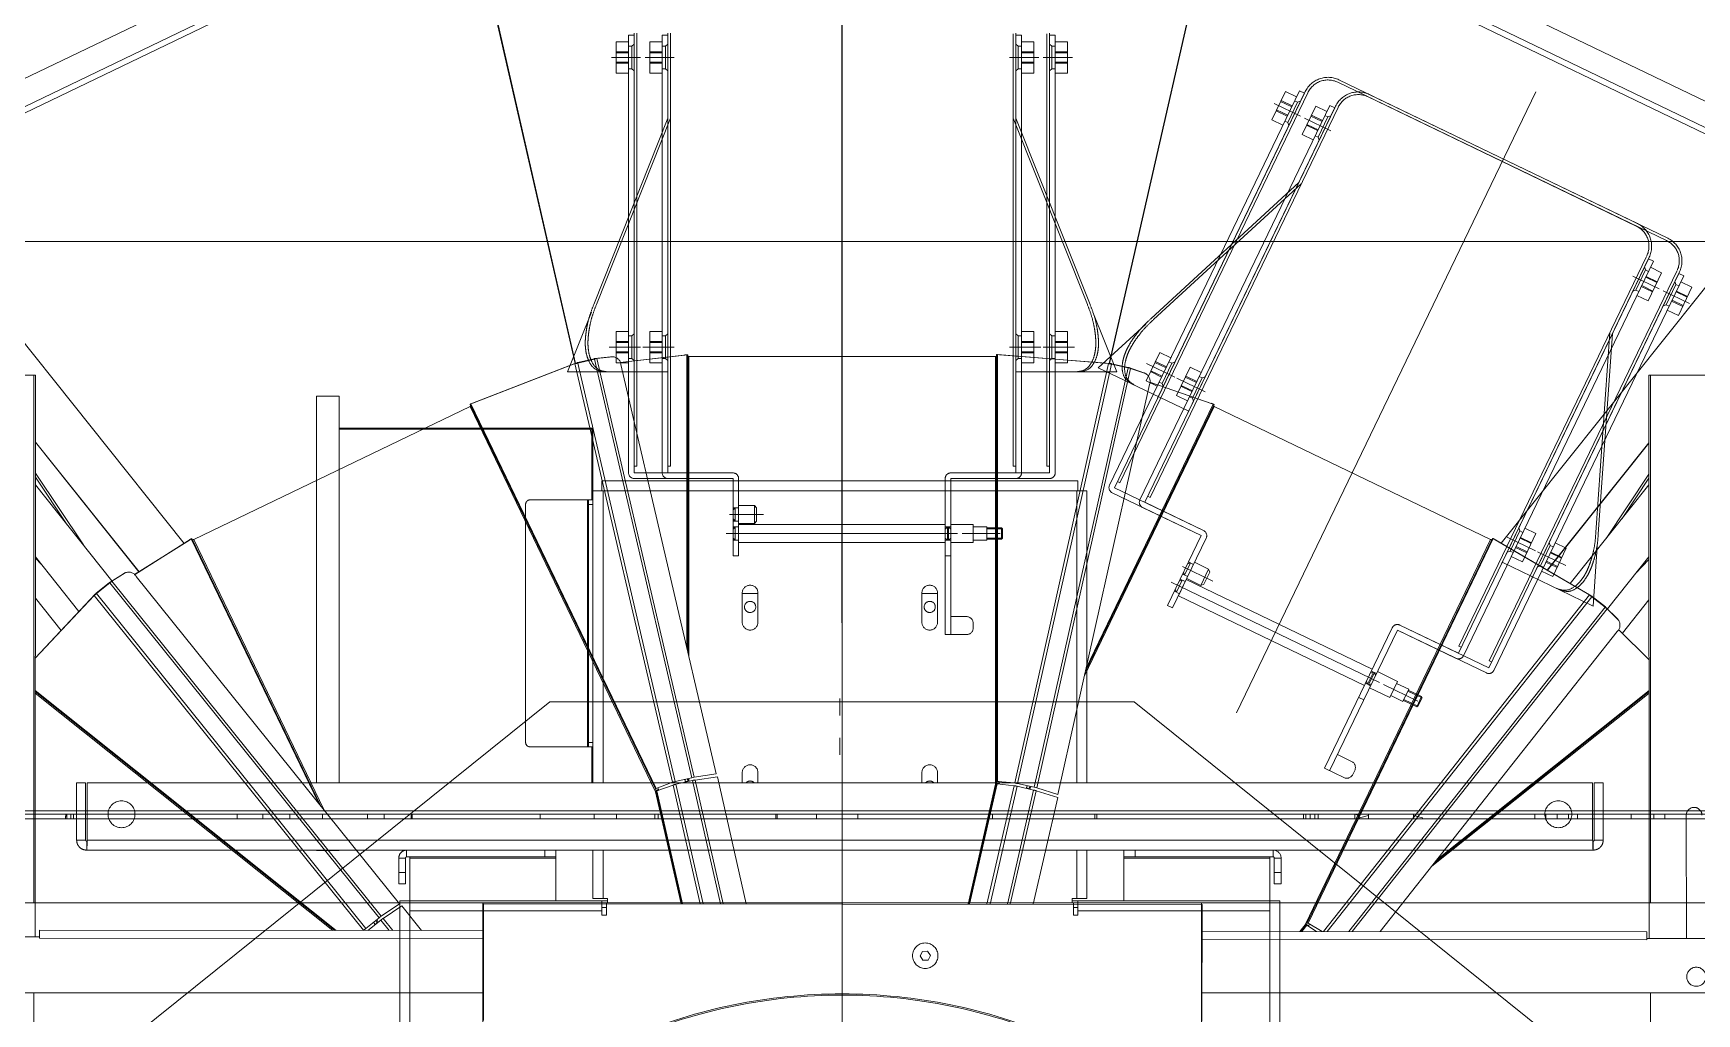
# Model space of a CAD drawing. Extents: x -681219 to -550379, y -242630 to -158199.
# Drawn here: x -668827 to -668086, y -213685 to -213249 of the extents above; entities that cross this region are included whole.
import ezdxf

# ---------------------------------------------------------------- set-up
doc = ezdxf.new("R2010")
doc.units = 0
doc.header["$LTSCALE"] = 1000
doc.linetypes.add('DASHED2', pattern=[9.525, 6.35, -3.175])
doc.linetypes.add('HIDDEN', pattern=[9.525, 6.35, -3.175])
doc.layers.get('0').update_dxf_attribs({"linetype": 'CONTINUOUS'})
doc.layers.add('future', color=4, linetype='DASHED2', lineweight=0)

# ---------------------------------------------------------------- blocks, each defined once
blk = doc.blocks.new('A$Caddf9ae6')
at = {"color": 0, "linetype": 'HIDDEN'}
for p, q in [((320, -2185.51), (320, 836.49)), ((321.51, -2185.51), (321.51, 836.49)), ((321.51, -2185.51), (321.51, 836.49)), ((320, -2127), (320, 779)), ((318, -737), (318, 776)), ((318, -737), (318, 776)), ((575, 574.94), (575, -575.06)), ((575, 574.94), (575, -575.06)), ((440.67, 293.54), (605, 424.57)), ((727.97, 166.38), (607.99, 415.53)), ((730.47, 167.12), (610.32, 416.65)), ((240.5, 160), (240.5, 403)), ((280.5, -403), (280.5, 403)), ((741.91, 167.66), (628.49, 403.2)), ((264.63, 358.48), (264.59, 399.98)), ((515.5, 360), (515.5, 400)), ((515.53, 359.27), (515.57, 395.77)), ((542.05, 372.46), (554.66, 378.53)), ((542.05, 372.46), (554.66, 378.53)), ((554.66, 378.53), (557.05, 373.58)), ((554.66, 378.53), (557.05, 373.58)), ((264.62, 376.02), (319.55, 375.97)), ((384.06, 290.27), (559.75, 374.88)), ((385.15, 288.02), (560.84, 372.63)), ((388.37, 288.24), (561.83, 371.78)), ((424.97, 307.2), (561.56, 372.98)), ((544.44, 367.5), (542.05, 372.46)), ((544.44, 367.5), (542.05, 372.46)), ((546.1, 374.41), (548.49, 369.46)), ((546.1, 374.41), (548.49, 369.46)), ((548.88, 369.64), (546.49, 374.6)), ((548.88, 369.64), (546.49, 374.6)), ((555.9, 371.36), (546.89, 367.02)), ((555.9, 371.36), (546.89, 367.02)), ((553.07, 365.72), (547.43, 377.43)), ((553.07, 365.72), (547.43, 377.43)), ((550.22, 376.39), (552.61, 371.44)), ((550.22, 376.39), (552.61, 371.44)), ((550.61, 376.58), (553, 371.63)), ((550.61, 376.58), (553, 371.63)), ((555.9, 371.36), (555.25, 372.71)), ((555.9, 371.36), (555.25, 372.71)), ((555.9, 371.36), (557.23, 370.89)), ((555.9, 371.36), (557.23, 370.89)), ((560.84, 372.63), (559.75, 374.88)), ((560.84, 372.63), (559.75, 374.88)), ((370, 130.06), (177.47, 369.94)), ((318, 366.5), (320, 366.5)), ((546.89, 367.02), (546.24, 368.37)), ((546.89, 367.02), (546.24, 368.37)), ((546.42, 365.69), (546.89, 367.02)), ((546.42, 365.69), (546.89, 367.02)), ((548.56, 358.95), (561.17, 365.02)), ((548.56, 358.95), (561.17, 365.02)), ((559.57, 352.21), (553.93, 363.92)), ((559.57, 352.21), (553.93, 363.92)), ((557.12, 363.07), (559.5, 358.11)), ((557.12, 363.07), (559.5, 358.11)), ((561.17, 365.02), (563.56, 360.06)), ((561.17, 365.02), (563.56, 360.06)), ((645.99, 220.73), (575.45, 367.23)), ((647.06, 221.25), (576.51, 367.74)), ((240.5, 360), (-240.5, 360)), ((264.13, 358.48), (264.63, 358.48)), ((264.34, 160.27), (264.13, 358.48)), ((264.63, 359.52), (515.53, 359.27)), ((264.63, 358.48), (267.63, 358.48)), ((267.63, 358.48), (267.84, 160.27)), ((280.5, 360), (515.5, 360)), ((373.98, 359.41), (296.82, 262.65)), ((298.55, 264.02), (374.62, 359.41)), ((375.08, 359.41), (299.79, 265.01)), ((320, 361.5), (318, 361.5)), ((402.2, 345.84), (388.69, 359.4)), ((402.24, 345.86), (388.75, 359.4)), ((390.57, 276.76), (566.26, 361.37)), ((391.66, 274.51), (567.35, 359.11)), ((394.88, 274.73), (568.34, 358.26)), ((400.57, 347.54), (415.41, 359.37)), ((400.58, 347.53), (415.43, 359.37)), ((400.59, 347.51), (415.46, 359.37)), ((411.43, 340.88), (434.59, 359.35)), ((422.72, 324.3), (466.63, 359.32)), ((427.18, 353.44), (433.41, 359.35)), ((485.32, 359.3), (428.66, 314.12)), ((485.36, 359.3), (428.68, 314.1)), ((485.36, 359.3), (428.68, 314.1)), ((431.48, 293.68), (568.07, 359.46)), ((471.39, 359.31), (442.75, 340.27)), ((469.6, 359.31), (451.71, 347.42)), ((550.95, 353.99), (548.56, 358.95)), ((550.95, 353.99), (548.56, 358.95)), ((552.61, 360.9), (555, 355.94)), ((552.61, 360.9), (555, 355.94)), ((555.39, 356.13), (553, 361.09)), ((555.39, 356.13), (553, 361.09)), ((562.41, 357.85), (553.4, 353.51)), ((562.41, 357.85), (553.4, 353.51)), ((556.73, 362.88), (559.11, 357.92)), ((556.73, 362.88), (559.11, 357.92)), ((562.41, 357.85), (561.76, 359.2)), ((562.41, 357.85), (561.76, 359.2)), ((562.41, 357.85), (563.74, 357.38)), ((562.41, 357.85), (563.74, 357.38)), ((567.35, 359.11), (566.26, 361.37)), ((567.35, 359.11), (566.26, 361.37)), ((320, 351.5), (318, 351.5)), ((553.4, 353.51), (552.75, 354.86)), ((553.4, 353.51), (552.75, 354.86)), ((552.93, 352.17), (553.4, 353.51)), ((552.93, 352.17), (553.4, 353.51)), ((639.49, 234.25), (581.95, 353.72)), ((640.55, 234.76), (583.02, 354.23)), ((267.76, 239.69), (401.38, 345.28)), ((407, 345.3), (406.36, 345.84)), ((406.52, 345.69), (411.48, 340.73)), ((407.16, 345.15), (406.52, 345.69)), ((407, 345.3), (407.16, 345.15)), ((407.16, 345.15), (412.12, 340.19)), ((534.01, 343.06), (444.9, 336.8)), ((534.53, 341.98), (445.42, 335.72)), ((451.93, 347.56), (451.91, 347.58)), ((411.48, 340.73), (267.77, 227.16)), ((412.16, 339.8), (267.77, 225.69)), ((416.85, 333.86), (267.78, 216.06)), ((304, -336.5), (304, 334.5)), ((308, 334.5), (304, 334.5)), ((308.5, 339), (334, 339)), ((308.5, 339), (308.5, 335)), ((308.5, 335), (334, 335)), ((308.5, 334.29), (334, 334.29)), ((308.5, -336.29), (308.5, 334.29)), ((334, 339), (334, 335)), ((334, -336.29), (334, 334.29)), ((412.12, 340.19), (411.48, 340.73)), ((412.34, 339.94), (412.16, 339.8)), ((412.16, 339.8), (416.85, 333.86)), ((412.34, 339.94), (417.03, 334)), ((441.34, 336.49), (412.69, 334.54)), ((412.69, 334.54), (419.77, 319.85)), ((417.03, 334), (416.85, 333.86)), ((417.26, 333.68), (417.72, 332.86)), ((417.26, 333.68), (442.27, 290.8)), ((417.72, 332.86), (267.78, 214.36)), ((318, 327.5), (320, 327.5)), ((417.72, 332.86), (442.74, 289.98)), ((318, 323.5), (320, 323.5)), ((419.77, 319.85), (432.2, 294.03)), ((425.83, 316.49), (438.44, 322.56)), ((425.83, 316.49), (438.44, 322.56)), ((432.66, 313.67), (430.27, 318.63)), ((432.66, 313.67), (430.27, 318.63)), ((436.84, 309.75), (430.77, 322.36)), ((436.84, 309.75), (430.77, 322.36)), ((433.99, 320.42), (436.38, 315.47)), ((433.99, 320.42), (436.38, 315.47)), ((434.38, 320.61), (436.77, 315.66)), ((434.38, 320.61), (436.77, 315.66)), ((438.44, 322.56), (440.83, 317.61)), ((438.44, 322.56), (440.83, 317.61)), ((320, 318.5), (318, 318.5)), ((318, 313.5), (320, 313.5)), ((428.21, 311.53), (425.83, 316.49)), ((428.21, 311.53), (425.83, 316.49)), ((429.88, 318.44), (432.27, 313.49)), ((429.88, 318.44), (432.27, 313.49)), ((430.66, 311.05), (430.01, 312.4)), ((430.66, 311.05), (430.01, 312.4)), ((439.67, 315.39), (430.66, 311.05)), ((439.67, 315.39), (430.66, 311.05)), ((439.67, 315.39), (439.02, 316.74)), ((439.67, 315.39), (439.02, 316.74)), ((439.67, 315.39), (441.01, 314.92)), ((439.67, 315.39), (441.01, 314.92)), ((320, 308.5), (318, 308.5)), ((365.15, 175.72), (641.75, 308.92)), ((365.15, 175.72), (641.75, 308.92)), ((430.2, 309.72), (430.66, 311.05)), ((430.2, 309.72), (430.66, 311.05)), ((432.33, 302.97), (444.95, 309.05)), ((432.33, 302.97), (444.95, 309.05)), ((436.39, 304.93), (438.77, 299.97)), ((436.39, 304.93), (438.77, 299.97)), ((439.16, 300.16), (436.78, 305.11)), ((439.16, 300.16), (436.78, 305.11)), ((443.35, 296.23), (437.27, 308.85)), ((443.35, 296.23), (437.27, 308.85)), ((440.5, 306.91), (442.89, 301.95)), ((440.5, 306.91), (442.89, 301.95)), ((440.89, 307.1), (443.28, 302.14)), ((440.89, 307.1), (443.28, 302.14)), ((444.95, 309.05), (447.33, 304.09)), ((444.95, 309.05), (447.33, 304.09)), ((434.72, 298.02), (432.33, 302.97)), ((434.72, 298.02), (432.33, 302.97)), ((437.17, 297.54), (436.52, 298.89)), ((437.17, 297.54), (436.52, 298.89)), ((436.71, 296.2), (437.17, 297.54)), ((436.71, 296.2), (437.17, 297.54)), ((446.18, 301.87), (437.17, 297.54)), ((446.18, 301.87), (437.17, 297.54)), ((446.18, 301.87), (445.53, 303.23)), ((446.18, 301.87), (445.53, 303.23)), ((446.18, 301.87), (447.52, 301.41)), ((446.18, 301.87), (447.52, 301.41)), ((442.74, 289.98), (271.47, 207.5)), ((442.83, 289.62), (271.56, 207.14)), ((388.37, 288.24), (387.85, 289.32)), ((442.27, 290.8), (442.74, 289.98)), ((270.7, 206.17), (442.37, 288.84)), ((401.99, 247.29), (382.9, 286.94)), ((404.24, 248.38), (385.15, 288.02)), ((501.64, 165.77), (442.37, 288.84)), ((404.24, 248.38), (391.66, 274.51)), ((394.88, 274.73), (394.36, 275.81)), ((401.99, 247.29), (389.4, 273.42)), ((318.43, 258.5), (318, 258.5)), ((320, 254.5), (318, 254.5)), ((318.43, 258.5), (319.5, 254.5)), ((319.23, 255.5), (320, 255.5)), ((367.87, 255.91), (372.37, 258.08)), ((367.87, 255.91), (372.37, 258.08)), ((368.07, 256.49), (367.87, 255.91)), ((368.07, 256.49), (367.87, 255.91)), ((367.87, 255.91), (367.87, 255.91)), ((367.87, 255.91), (370.72, 249.99)), ((367.87, 255.91), (367.87, 255.91)), ((367.87, 255.91), (370.72, 249.99)), ((371.8, 258.28), (368.07, 256.49)), ((371.8, 258.28), (368.07, 256.49)), ((368.07, 256.49), (368.07, 256.49)), ((368.07, 256.49), (368.07, 256.49)), ((371.11, 250.18), (368.07, 256.49)), ((371.11, 250.18), (368.07, 256.49)), ((370.27, 249.78), (375.67, 252.38)), ((370.27, 249.78), (375.67, 252.38)), ((377.74, 241.17), (370.37, 256.48)), ((377.74, 241.17), (370.37, 256.48)), ((372.37, 258.08), (371.8, 258.28)), ((371.8, 258.28), (371.8, 258.28)), ((372.37, 258.08), (371.8, 258.28)), ((371.8, 258.28), (371.8, 258.28)), ((374.83, 251.98), (371.8, 258.28)), ((374.83, 251.98), (371.8, 258.28)), ((375.22, 252.16), (372.37, 258.08)), ((372.37, 258.08), (372.37, 258.08)), ((375.22, 252.16), (372.37, 258.08)), ((372.37, 258.08), (372.37, 258.08)), ((375.67, 252.38), (378.28, 246.97)), ((375.67, 252.38), (378.28, 246.97)), ((339.37, 217.14), (401.99, 247.29)), ((339.37, 217.14), (401.99, 247.29)), ((340.45, 214.89), (403.07, 245.04)), ((340.45, 214.89), (403.07, 245.04)), ((372.87, 244.37), (370.27, 249.78)), ((372.87, 244.37), (370.27, 249.78)), ((370.72, 249.99), (370.72, 249.99)), ((370.72, 249.99), (370.72, 249.99)), ((370.72, 249.99), (370.72, 249.99)), ((370.72, 249.99), (370.72, 249.99)), ((370.72, 249.99), (370.72, 249.99)), ((370.72, 249.99), (370.72, 249.99)), ((370.72, 249.99), (370.72, 249.99)), ((370.72, 249.99), (370.72, 249.99)), ((370.72, 249.99), (370.72, 249.99)), ((370.72, 249.99), (370.72, 249.99)), ((371.97, 243.94), (379.18, 247.41)), ((371.97, 243.94), (379.18, 247.41)), ((379.18, 247.41), (383.52, 238.4)), ((379.18, 247.41), (383.52, 238.4)), ((376.31, 234.93), (371.97, 243.94)), ((376.31, 234.93), (371.97, 243.94)), ((378.61, 239.37), (423.3, 146.57)), ((378.61, 239.37), (423.3, 146.57)), ((383.05, 237.06), (381.72, 237.53)), ((383.05, 237.06), (381.72, 237.53)), ((383.7, 235.71), (382.62, 237.97)), ((383.7, 235.71), (382.62, 237.97)), ((320, 234.5), (318, 234.5)), ((318.43, 230.5), (318, 230.5)), ((318.43, 230.5), (319.5, 234.5)), ((370.9, 232.32), (371.99, 230.07)), ((370.9, 232.32), (371.99, 230.07)), ((377.21, 235.36), (378.3, 233.11)), ((377.21, 235.36), (378.3, 233.11)), ((417.31, 149.79), (377.39, 232.68)), ((417.31, 149.79), (377.39, 232.68)), ((383.05, 237.06), (377.64, 234.46)), ((383.05, 237.06), (377.64, 234.46)), ((378.11, 235.8), (377.64, 234.46)), ((378.11, 235.8), (377.64, 234.46)), ((377.86, 234.01), (383.27, 236.61)), ((377.86, 234.01), (383.27, 236.61)), ((377.86, 234.01), (379.2, 233.54)), ((377.86, 234.01), (379.2, 233.54)), ((382.8, 235.28), (383.27, 236.61)), ((382.8, 235.28), (383.27, 236.61)), ((384.6, 236.15), (424.52, 153.26)), ((384.6, 236.15), (424.52, 153.26)), ((320, 228.4), (318, 228.4)), ((320, 228.5), (320, 228.5)), ((340.45, 214.89), (336.33, 223.45)), ((340.45, 214.89), (336.33, 223.45)), ((337.73, 227.45), (339.54, 228.32)), ((337.73, 227.45), (339.54, 228.32)), ((346.58, 220.61), (343.54, 226.92)), ((346.58, 220.61), (343.54, 226.92)), ((634.6, 219.46), (458.91, 134.86)), ((635.68, 217.21), (459.99, 132.6)), ((461.09, 137.24), (634.78, 220.88)), ((498.73, 154.03), (635.32, 219.81)), ((621.52, 212.05), (630.53, 216.39)), ((629.99, 205.98), (624.35, 217.69)), ((630.99, 217.73), (630.53, 216.39)), ((631.18, 215.04), (630.53, 216.39)), ((632.98, 215.91), (635.37, 210.95)), ((635.68, 217.21), (634.6, 219.46)), ((271.47, 207.5), (267.78, 213.82)), ((270.57, 206.94), (267.78, 211.34)), ((270.4, 207.91), (271.04, 208.22)), ((270.4, 207.91), (270.92, 206.83)), ((271.04, 208.22), (271.56, 207.14)), ((318, 211.96), (320, 211.96)), ((320, 210.5), (318, 210.5)), ((318, 208.5), (320, 208.5)), ((621.52, 212.05), (620.18, 212.52)), ((622.75, 204.88), (620.37, 209.84)), ((622.17, 210.7), (621.52, 212.05)), ((635.37, 210.95), (622.75, 204.88)), ((624.42, 211.79), (626.81, 206.83)), ((627.2, 207.02), (624.81, 211.98)), ((628.54, 213.77), (630.92, 208.81)), ((628.93, 213.96), (631.31, 209)), ((270.57, 206.94), (267.79, 204.72)), ((270.72, 206.61), (267.79, 204.27)), ((267.79, 203.85), (270.7, 206.17)), ((270.57, 206.22), (270.39, 206.35)), ((270.52, 206.45), (270.58, 206.22)), ((270.92, 206.83), (271.56, 207.14)), ((318, 206.5), (320, 206.5)), ((320, 205.5), (318, 205.5)), ((641.11, 205.95), (465.42, 121.34)), ((642.19, 203.7), (466.5, 119.09)), ((467.6, 123.72), (641.28, 207.37)), ((505.24, 140.52), (641.83, 206.3)), ((540.29, 138.72), (600.74, 204.49)), ((540.81, 137.64), (601.26, 203.41)), ((628.03, 198.54), (637.04, 202.88)), ((636.5, 192.47), (630.86, 204.18)), ((635.04, 200.25), (637.43, 195.3)), ((635.43, 200.44), (637.82, 195.49)), ((637.5, 204.21), (637.04, 202.88)), ((637.69, 201.53), (637.04, 202.88)), ((639.49, 202.39), (641.87, 197.44)), ((642.19, 203.7), (641.11, 205.95)), ((-281.5, 195), (281.5, 195)), ((281.5, 195), (281.5, 190.5)), ((289, 192.5), (289, 195.5)), ((289, 195.5), (294, 195.5)), ((294, 195.5), (294, 192.5)), ((300.5, 195.5), (294, 195.5)), ((300.5, 192.5), (300.5, 195.5)), ((628.03, 198.54), (626.69, 199.01)), ((629.26, 191.37), (626.87, 196.32)), ((628.68, 197.19), (628.03, 198.54)), ((641.87, 197.44), (629.26, 191.37)), ((630.93, 198.27), (633.32, 193.32)), ((633.71, 193.51), (631.32, 198.46)), ((277, 190.5), (-277, 190.5)), ((277, 105), (277, 190.5)), ((281.5, 190.5), (277, 190.5)), ((281.5, 190.5), (281.5, 105)), ((300.5, 190.5), (281.5, 190.5)), ((294, 192.5), (289, 192.5)), ((300.5, 192.5), (294, 192.5)), ((300.5, 190.5), (300.5, 125.5)), ((301, 190.5), (300.5, 190.5)), ((301, 192), (304, 192)), ((301, 192), (301, 130.5)), ((501.64, 165.77), (381.38, 107.86)), ((383.54, 108.34), (502.53, 165.65)), ((502.61, 165.28), (385.09, 108.69)), ((421.93, 159.78), (429.14, 163.25)), ((421.93, 159.78), (429.14, 163.25)), ((422.4, 161.12), (427.8, 163.72)), ((422.4, 161.12), (427.8, 163.72)), ((423.8, 165.12), (430.31, 151.61)), ((423.8, 165.12), (430.31, 151.61)), ((429.14, 163.25), (427.8, 163.72)), ((429.14, 163.25), (427.8, 163.72)), ((429.14, 163.25), (432.18, 156.95)), ((429.14, 163.25), (432.18, 156.95)), ((503.06, 164.56), (502.53, 165.65)), ((512.42, 137.08), (502.61, 165.28)), ((502.61, 165.28), (502.96, 164.4)), ((512.47, 137.08), (502.96, 164.4)), ((727.97, 166.38), (520.75, 119.11)), ((520.76, 118.93), (728.69, 166.37)), ((178.89, 160), (280.5, 160)), ((279.84, 160.29), (227.84, 160.23)), ((280.16, -159.71), (279.84, 160.29)), ((442.99, 162.15), (411.91, 147.18)), ((442.99, 162.15), (411.91, 147.18)), ((444.07, 159.9), (412.99, 144.93)), ((444.07, 159.9), (412.99, 144.93)), ((421.93, 159.78), (422.4, 161.12)), ((421.93, 159.78), (422.4, 161.12)), ((424.97, 153.48), (421.93, 159.78)), ((424.97, 153.48), (421.93, 159.78)), ((431.28, 156.51), (432.36, 154.26)), ((431.28, 156.51), (432.36, 154.26)), ((456.66, 133.77), (444.07, 159.9)), ((463.17, 120.26), (444.07, 159.9)), ((458.91, 134.86), (446.33, 160.98)), ((465.42, 121.34), (446.33, 160.98)), ((505.29, 156.08), (503.96, 156.55)), ((505.29, 156.08), (514.3, 160.42)), ((505.94, 154.73), (505.29, 156.08)), ((514.2, 149.11), (508.13, 161.72)), ((508.2, 155.82), (510.58, 150.86)), ((510.97, 151.05), (508.59, 156)), ((512.31, 157.8), (514.7, 152.84)), ((512.7, 157.99), (515.09, 153.03)), ((514.77, 161.76), (514.3, 160.42)), ((514.95, 159.07), (514.3, 160.42)), ((516.76, 159.94), (519.14, 154.98)), ((417.31, 149.79), (424.52, 153.26)), ((417.31, 149.79), (424.52, 153.26)), ((418.21, 150.22), (419.3, 147.97)), ((418.21, 150.22), (419.3, 147.97)), ((418.86, 148.87), (424.27, 151.47)), ((418.86, 148.87), (424.27, 151.47)), ((418.86, 148.87), (420.2, 148.4)), ((418.86, 148.87), (420.2, 148.4)), ((424.7, 150.57), (423.62, 152.82)), ((424.7, 150.57), (423.62, 152.82)), ((423.8, 150.14), (424.27, 151.47)), ((423.8, 150.14), (424.27, 151.47)), ((426.96, 151.66), (425.87, 153.91)), ((426.96, 151.66), (425.87, 153.91)), ((426.52, 152.56), (431.93, 155.16)), ((426.52, 152.56), (431.93, 155.16)), ((426.52, 152.56), (427.86, 152.09)), ((426.52, 152.56), (427.86, 152.09)), ((431.46, 153.83), (431.93, 155.16)), ((431.46, 153.83), (431.93, 155.16)), ((499.45, 154.38), (511.89, 128.56)), ((506.53, 148.91), (504.14, 153.86)), ((519.14, 154.98), (506.53, 148.91)), ((520.71, 135.59), (514.63, 148.21)), ((521.28, 148.24), (520.81, 146.91)), ((412.99, 144.93), (411.91, 147.18)), ((412.99, 144.93), (411.91, 147.18)), ((511.8, 142.57), (510.47, 143.04)), ((511.8, 142.57), (520.81, 146.91)), ((512.45, 141.22), (511.8, 142.57)), ((525.65, 141.47), (513.04, 135.39)), ((514.7, 142.3), (517.09, 137.35)), ((517.48, 137.53), (515.09, 142.49)), ((518.82, 144.28), (521.21, 139.33)), ((519.21, 144.47), (521.6, 139.52)), ((521.46, 145.56), (520.81, 146.91)), ((523.26, 146.42), (525.65, 141.47)), ((328.83, 96.11), (511.44, 136.94)), ((461.61, 136.16), (461.09, 137.24)), ((513.04, 135.39), (510.65, 140.35)), ((516.52, 134.51), (516.17, 135.27)), ((516.25, 135.08), (518.57, 128.46)), ((516.59, 134.31), (516.25, 135.08)), ((516.52, 134.51), (516.59, 134.31)), ((516.59, 134.31), (518.91, 127.69)), ((518.86, 114.09), (538.24, 135.27)), ((301, 130.5), (304, 130.5)), ((301, 125.5), (301, 130.5)), ((518.57, 128.46), (331.8, 86.7)), ((518.78, 127.32), (332, 85.55)), ((370, 130.06), (370, -130.17)), ((511.78, 128.77), (518.86, 114.09)), ((518.91, 127.69), (518.57, 128.46)), ((519, 127.36), (518.78, 127.32)), ((518.78, 127.32), (520.42, 119.93)), ((519, 127.36), (520.65, 119.98)), ((281.5, 125.5), (300.5, 125.5)), ((300.5, 125.5), (301, 125.5)), ((304, 125.5), (301, 125.5)), ((520.42, 119.93), (333.65, 78.17)), ((520.78, 118.65), (334, 76.89)), ((468.12, 122.64), (467.6, 123.72)), ((543.65, 111.67), (517, 122.34)), ((517, 122.34), (517, 106.04)), ((520.65, 119.98), (520.42, 119.93)), ((520.71, 119.59), (520.78, 118.65)), ((520.71, 119.59), (524.65, 70.11)), ((520.78, 118.65), (524.71, 69.16)), ((318, 113.5), (320, 113.5)), ((320, 112.5), (318, 112.5)), ((277, 105), (275, 105)), ((275, 105), (275, 103)), ((281.5, 105), (277, 105)), ((278.5, 103), (278.5, 105)), ((281.5, 102.5), (281.5, 105)), ((282.5, 104.5), (282.5, 109)), ((282.5, 109), (304, 109)), ((304, 104.5), (282.5, 104.5)), ((282.5, 102.5), (282.5, 104.5)), ((334, 109), (464, 109)), ((464, 104.5), (334, 104.5)), ((464, 109), (464, 105)), ((464, 105), (464, 104.5)), ((464, 105), (468.5, 105)), ((464, -106.5), (464, 104.5)), ((468.5, -107), (468.5, 105)), ((517, 106.04), (517, 77.38)), ((630, 77.38), (547, 110.41)), ((630, 76.18), (547, 109.21)), ((275, 103), (280.5, 103)), ((280.5, 103), (280.5, 102.5)), ((280.5, 102.5), (282.5, 102.5)), ((521, 100.38), (535, 100.38)), ((521, 94.88), (521, 100.38)), ((521, 100.38), (535, 100.38)), ((521, 94.88), (521, 100.38)), ((525.5, 100.38), (525.5, 94.88)), ((525.5, 100.38), (525.5, 94.88)), ((525.93, 94.88), (525.93, 100.38)), ((525.93, 94.88), (525.93, 100.38)), ((528, 89.53), (528, 103.53)), ((528, 89.53), (528, 103.53)), ((530.07, 100.38), (530.07, 94.88)), ((530.07, 100.38), (530.07, 94.88)), ((530.5, 100.38), (530.5, 94.88)), ((530.5, 100.38), (530.5, 94.88)), ((535, 100.38), (535, 94.88)), ((535, 100.38), (535, 94.88)), ((650, 100.38), (664, 100.38)), ((650, 94.88), (650, 100.38)), ((650, 100.38), (664, 100.38)), ((650, 94.88), (650, 100.38)), ((654.5, 100.38), (654.5, 94.88)), ((654.5, 100.38), (654.5, 94.88)), ((654.93, 94.88), (654.93, 100.38)), ((654.93, 94.88), (654.93, 100.38)), ((657, 89.53), (657, 102.53)), ((657, 89.53), (657, 102.53)), ((659.07, 100.38), (659.07, 94.88)), ((659.07, 100.38), (659.07, 94.88)), ((659.5, 100.38), (659.5, 94.88)), ((659.5, 100.38), (659.5, 94.88)), ((664, 100.38), (664, 94.88)), ((664, 100.38), (664, 94.88)), ((279.91, 85.12), (327.43, 96)), ((327.43, 96), (330.47, 86.42)), ((331.8, 86.7), (328.83, 96.11)), ((469.5, 48.38), (469.5, 92.38)), ((472, 94.88), (667, 94.88)), ((472, 92.38), (667, 92.38)), ((472, 48.38), (472, 92.38)), ((475, 91.18), (475, 92.38)), ((475, 91.18), (667.53, 91.18)), ((516.2, 92.38), (667.8, 92.38)), ((522, 92.38), (523, 93.38)), ((522, 92.38), (523, 93.38)), ((523, 93.38), (523, 94.88)), ((523, 93.38), (523, 94.88)), ((533, 93.38), (523, 93.38)), ((533, 93.38), (523, 93.38)), ((533, 93.38), (533, 94.88)), ((533, 93.38), (533, 94.88)), ((533, 93.38), (534, 92.38)), ((533, 93.38), (534, 92.38)), ((651, 92.38), (652, 93.38)), ((651, 92.38), (652, 93.38)), ((652, 93.38), (652, 94.88)), ((652, 93.38), (652, 94.88)), ((662, 93.38), (652, 93.38)), ((662, 93.38), (652, 93.38)), ((662, 93.38), (662, 94.88)), ((662, 93.38), (662, 94.88)), ((662, 93.38), (663, 92.38)), ((662, 93.38), (663, 92.38)), ((667, 92.38), (667, 94.88)), ((667, 92.38), (667, 94.88)), ((279.92, 74.85), (330.47, 86.42)), ((330.78, 85.25), (279.92, 73.6)), ((330.78, 85.25), (332.45, 77.89)), ((332.3, 84.22), (331.14, 83.66)), ((331.25, 83.16), (331.26, 83.17)), ((331.26, 83.17), (332.41, 83.72)), ((331.78, 82.08), (331.26, 83.17)), ((331.53, 81.96), (331.78, 82.08)), ((333.65, 78.17), (332, 85.55)), ((521, 79.88), (521, 85.38)), ((521, 85.38), (535, 85.38)), ((521, 79.88), (521, 85.38)), ((521, 85.38), (535, 85.38)), ((525.5, 85.38), (525.5, 79.88)), ((525.5, 85.38), (525.5, 79.88)), ((525.93, 79.88), (525.93, 85.38)), ((525.93, 79.88), (525.93, 85.38)), ((528, 74.53), (528, 88.53)), ((528, 74.53), (528, 88.53)), ((530.07, 85.38), (530.07, 79.88)), ((530.07, 85.38), (530.07, 79.88)), ((530.5, 85.38), (530.5, 79.88)), ((530.5, 85.38), (530.5, 79.88)), ((535, 85.38), (535, 79.88)), ((535, 85.38), (535, 79.88)), ((650, 79.88), (650, 85.38)), ((650, 85.38), (664, 85.38)), ((650, 79.88), (650, 85.38)), ((650, 85.38), (664, 85.38)), ((654.5, 85.38), (654.5, 79.88)), ((654.5, 85.38), (654.5, 79.88)), ((654.93, 79.88), (654.93, 85.38)), ((654.93, 79.88), (654.93, 85.38)), ((657, 74.53), (657, 87.53)), ((657, 74.53), (657, 87.53)), ((659.07, 85.38), (659.07, 79.88)), ((659.07, 85.38), (659.07, 79.88)), ((659.5, 85.38), (659.5, 79.88)), ((659.5, 85.38), (659.5, 79.88)), ((664, 85.38), (664, 79.88)), ((664, 85.38), (664, 79.88)), ((279.93, 65.86), (332.45, 77.89)), ((332.69, 76.59), (279.93, 64.51)), ((333.56, 69.05), (332.69, 76.59)), ((334.61, 69.16), (334, 76.89)), ((469.5, 48.38), (469.5, 77.38)), ((472, 79.88), (667, 79.88)), ((472, 48.38), (472, 77.38)), ((472, 77.38), (667, 77.38)), ((475, 76.18), (475, 77.38)), ((475, 76.18), (667.53, 76.18)), ((516.2, 77.38), (667.8, 77.38)), ((522, 77.38), (523, 78.38)), ((522, 77.38), (523, 78.38)), ((523, 78.38), (523, 79.88)), ((523, 78.38), (523, 79.88)), ((533, 78.38), (523, 78.38)), ((533, 78.38), (523, 78.38)), ((533, 78.38), (533, 79.88)), ((533, 78.38), (533, 79.88)), ((533, 78.38), (534, 77.38)), ((533, 78.38), (534, 77.38)), ((651, 77.38), (652, 78.38)), ((651, 77.38), (652, 78.38)), ((652, 78.38), (652, 79.88)), ((652, 78.38), (652, 79.88)), ((662, 78.38), (652, 78.38)), ((662, 78.38), (652, 78.38)), ((662, 78.38), (662, 79.88)), ((662, 78.38), (662, 79.88)), ((662, 78.38), (663, 77.38)), ((662, 78.38), (663, 77.38)), ((667, 77.38), (667, 79.88)), ((667, 77.38), (667, 79.88)), ((333.56, 69.05), (279.94, 56.77)), ((333.55, 68.69), (279.94, 56.41)), ((279.94, 56.07), (333.35, 68.3)), ((320, 67), (318, 67)), ((333.25, 68.4), (333.15, 68.6)), ((333.3, 68.63), (333.26, 68.4)), ((333.35, 68.3), (523.89, 68.3)), ((333.83, 70), (333.83, 68.8)), ((333.83, 70), (334.54, 70)), ((333.83, 68.8), (334.54, 68.8)), ((334.54, 70), (334.54, 68.8)), ((524.64, 68.8), (334.54, 68.8)), ((524.71, 69.16), (334.61, 69.16)), ((442.93, 71.38), (442.5, 70.95)), ((442.93, 71.38), (442.5, 70.95)), ((442.5, 70.95), (442.5, 70.95)), ((442.5, 70.95), (442.5, 64.38)), ((442.5, 70.95), (442.5, 70.95)), ((442.5, 70.95), (442.5, 64.38)), ((442.5, 70.95), (447.5, 70.95)), ((442.5, 70.95), (447.5, 70.95)), ((447.07, 71.38), (442.93, 71.38)), ((442.93, 71.38), (442.93, 71.38)), ((447.07, 71.38), (442.93, 71.38)), ((442.93, 71.38), (442.93, 71.38)), ((442.93, 64.38), (442.93, 71.38)), ((442.93, 64.38), (442.93, 71.38)), ((445, 53.38), (445, 70.38)), ((445, 53.38), (445, 70.38)), ((447.07, 71.38), (447.07, 71.38)), ((447.5, 70.95), (447.07, 71.38)), ((447.07, 71.38), (447.07, 71.38)), ((447.5, 70.95), (447.07, 71.38)), ((447.07, 64.38), (447.07, 71.38)), ((447.07, 64.38), (447.07, 71.38)), ((447.5, 64.38), (447.5, 70.95)), ((447.5, 70.95), (447.5, 70.95)), ((447.5, 64.38), (447.5, 70.95)), ((447.5, 70.95), (447.5, 70.95)), ((523.89, -68.3), (523.89, 68.3)), ((524.65, 70.11), (524.71, 69.16)), ((442, 58.38), (442, 64.38)), ((442, 64.38), (448, 64.38)), ((442, 64.38), (448, 64.38)), ((442, 58.38), (442, 64.38)), ((442.5, 64.38), (442.5, 64.38)), ((442.5, 64.38), (442.5, 64.38)), ((442.5, 64.38), (442.5, 64.38)), ((442.5, 64.38), (442.5, 64.38)), ((442.5, 64.38), (442.5, 64.38)), ((442.5, 64.38), (442.5, 64.38)), ((442.5, 64.38), (442.5, 64.38)), ((442.5, 64.38), (442.5, 64.38)), ((442.5, 64.38), (442.5, 64.38)), ((442.5, 64.38), (442.5, 64.38)), ((448, 64.38), (448, 58.38)), ((448, 64.38), (448, 58.38)), ((400, 45.88), (400, 55.38)), ((400, 45.88), (400, 55.38)), ((403, 58.38), (405, 58.38)), ((403, 58.38), (405, 58.38)), ((408, 48.38), (408, 55.38)), ((408, 48.38), (408, 55.38)), ((441, 48.38), (441, 58.38)), ((441, 58.38), (449, 58.38)), ((441, 58.38), (449, 58.38)), ((441, 48.38), (441, 58.38)), ((449, 58.38), (449, 48.38)), ((449, 58.38), (449, 48.38)), ((400, 48.38), (469.5, 48.38)), ((400, 48.38), (469.5, 48.38)), ((400, 45.88), (469.5, 45.88)), ((400, 45.88), (469.5, 45.88)), ((435, 48.38), (435, 45.88)), ((435, 48.38), (435, 45.88)), ((441, -46.12), (441, 45.88)), ((441, -46.12), (441, 45.88)), ((443, 48.38), (442, 47.38)), ((442, 48.38), (442, 45.88)), ((442, 48.38), (442, 45.88)), ((443, 48.38), (442, 47.38)), ((448, 47.38), (442, 47.38)), ((448, 47.38), (442, 47.38)), ((442, 46.88), (443, 45.88)), ((442, 46.88), (448, 46.88)), ((442, 46.88), (443, 45.88)), ((442, 46.88), (448, 46.88)), ((445, 51.38), (445, -51.62)), ((445, 51.38), (445, -51.62)), ((448, 47.38), (447, 48.38)), ((448, 47.38), (447, 48.38)), ((447, 45.88), (448, 46.88)), ((447, 45.88), (448, 46.88)), ((448, 45.88), (448, 48.38)), ((448, 45.88), (448, 48.38)), ((449, 45.88), (449, -46.12)), ((449, 45.88), (449, -46.12)), ((254.94, 35.96), (255.07, 38.26)), ((255.07, 38.26), (257.13, 39.31)), ((257.13, 39.31), (259.06, 38.04)), ((259.06, 38.04), (258.93, 35.74)), ((338.5, 42.5), (334, 42.5)), ((418.5, 42.5), (405.5, 42.5)), ((418.3, 35.5), (418.3, 42.5)), ((256.87, 34.69), (254.94, 35.96)), ((258.93, 35.74), (256.87, 34.69)), ((334, 35.5), (338.5, 35.5)), ((405.5, 35.5), (418.5, 35.5)), ((818, 0), (-818, 0)), ((320, 7), (318, 7)), ((346.5, -1.07), (354, -1.07)), ((371.5, -1.07), (364, -1.07)), ((405.25, -0.12), (712.25, -0.12)), ((405.25, -0.12), (712.25, -0.12)), ((318, -11.5), (320, -11.5)), ((320, -29), (318, -29)), ((320, -29.5), (318, -29.5)), ((453.5, -35.11), (453.5, -50.11)), ((453.5, -35.11), (453.5, -50.11)), ((280.04, -42.7), (336.66, -55.57)), ((338.5, -37.5), (334, -37.5)), ((418.5, -37.5), (405.5, -37.5)), ((418.3, -44.5), (418.3, -37.5)), ((449.5, -39.11), (450.5, -38.11)), ((449.5, -39.11), (450.5, -38.11)), ((449.5, -39.11), (457.5, -39.11)), ((449.5, -46.11), (449.5, -39.11)), ((449.5, -46.11), (449.5, -39.11)), ((449.5, -39.11), (457.5, -39.11)), ((450.5, -38.11), (456.5, -38.11)), ((450.5, -38.11), (456.5, -38.11)), ((457.5, -39.11), (456.5, -38.11)), ((457.5, -39.11), (456.5, -38.11)), ((457.5, -39.11), (457.5, -46.11)), ((457.5, -39.11), (457.5, -46.11)), ((334, -44.5), (338.5, -44.5)), ((405.5, -44.5), (418.5, -44.5)), ((469.5, -46.12), (435, -46.12)), ((435, -48.62), (435, -46.12)), ((435, -48.62), (435, -46.12)), ((469.5, -46.12), (435, -46.12)), ((469.5, -48.62), (435, -48.62)), ((469.5, -48.62), (435, -48.62)), ((441, -46.12), (449, -46.12)), ((441, -46.12), (449, -46.12)), ((442, -46.12), (442, -48.62)), ((442, -46.12), (442, -48.62)), ((442, -47.62), (443, -48.62)), ((442, -47.62), (448, -47.62)), ((442, -47.62), (448, -47.62)), ((442, -47.62), (443, -48.62)), ((447, -48.62), (448, -47.62)), ((447, -48.62), (448, -47.62)), ((448, -48.62), (448, -46.12)), ((448, -48.62), (448, -46.12)), ((450.5, -48.62), (450.5, -46.11)), ((450.5, -48.62), (450.5, -46.11)), ((450.5, -47.61), (451.5, -48.61)), ((450.5, -47.61), (456.5, -47.61)), ((450.5, -47.61), (456.5, -47.61)), ((450.5, -47.61), (451.5, -48.61)), ((455.5, -48.61), (456.5, -47.61)), ((455.5, -48.61), (456.5, -47.61)), ((456.5, -46.11), (456.5, -48.62)), ((456.5, -46.11), (456.5, -48.62)), ((469.5, -92.62), (469.5, -48.62)), ((469.5, -77.62), (469.5, -48.62)), ((472, -92.62), (472, -48.62)), ((472, -77.62), (472, -48.62)), ((280.05, -52.97), (335.24, -65.52)), ((335.01, -66.71), (280.06, -54.21)), ((336.66, -55.57), (335.24, -65.52)), ((336.56, -65.85), (337.96, -56.08)), ((337.96, -56.08), (520.21, -98.53)), ((280.06, -61.96), (333.32, -74.07)), ((332.98, -75.34), (280.06, -63.31)), ((522.95, -109.26), (336.56, -65.85)), ((330.49, -82.51), (280.07, -71.05)), ((330.32, -82.84), (280.07, -71.41)), ((280.07, -71.75), (329.97, -83.1)), ((335.01, -66.71), (333.32, -74.07)), ((334.26, -70), (334.54, -70)), ((334.52, -74.33), (336.24, -66.97)), ((334.53, -68.8), (334.54, -68.8)), ((334.54, -68.8), (335.82, -68.8)), ((334.54, -70), (334.54, -68.8)), ((335.93, -68.3), (334.65, -68.3)), ((522.64, -110.38), (336.24, -66.97)), ((523.89, -68.3), (390.41, -68.3)), ((392.56, -68.8), (524.64, -68.8)), ((524.55, -69.16), (394.11, -69.16)), ((521.15, -98.83), (524.55, -69.16)), ((521.2, -98.85), (524.48, -70.11)), ((524.55, -69.16), (524.48, -70.11)), ((524.64, -70), (524.64, -68.8)), ((330.49, -82.51), (332.98, -75.34)), ((331.49, -82.87), (334.28, -75.64)), ((520.68, -119.06), (334.28, -75.64)), ((520.92, -117.75), (334.52, -74.33)), ((667, -77.62), (472, -77.62)), ((667, -80.12), (472, -80.12)), ((475, -77.62), (475, -76.42)), ((475, -76.42), (667.77, -76.42)), ((516.2, -77.62), (667.8, -77.62)), ((517, -77.62), (517, -106.28)), ((521, -85.62), (521, -80.12)), ((523, -78.62), (522, -77.62)), ((523, -80.12), (523, -78.62)), ((523, -78.62), (533, -78.62)), ((525.5, -80.12), (525.5, -85.62)), ((525.93, -85.62), (525.93, -80.12)), ((528, -88.77), (528, -74.77)), ((530.07, -80.12), (530.07, -85.62)), ((530.5, -80.12), (530.5, -85.62)), ((534, -77.62), (533, -78.62)), ((533, -80.12), (533, -78.62)), ((535, -80.12), (535, -85.62)), ((547, -109.44), (630, -76.42)), ((547, -110.64), (630, -77.62)), ((650, -85.62), (650, -80.12)), ((652, -78.62), (651, -77.62)), ((652, -78.62), (662, -78.62)), ((652, -80.12), (652, -78.62)), ((654.5, -80.12), (654.5, -85.62)), ((654.93, -85.62), (654.93, -80.12)), ((657, -87.77), (657, -74.77)), ((659.07, -80.12), (659.07, -85.62)), ((659.5, -80.12), (659.5, -85.62)), ((663, -77.62), (662, -78.62)), ((662, -80.12), (662, -78.62)), ((664, -80.12), (664, -85.62)), ((667, -80.12), (667, -77.62)), ((320, -81.99), (318, -81.99)), ((320, -83.5), (318, -83.5)), ((329.93, -82.96), (329.92, -82.74)), ((330.07, -82.78), (329.93, -82.97)), ((329.97, -83.1), (501.64, -165.77)), ((331.15, -81.78), (330.63, -82.86)), ((330.63, -82.86), (331.26, -83.17)), ((331.15, -81.78), (331.78, -82.08)), ((331.78, -82.08), (331.26, -83.17)), ((502.53, -165.65), (331.26, -83.17)), ((502.76, -165.35), (331.49, -82.87)), ((535, -85.62), (521, -85.62)), ((664, -85.62), (650, -85.62)), ((667, -92.62), (472, -92.62)), ((667, -95.12), (472, -95.12)), ((475, -91.42), (667.77, -91.42)), ((475, -92.62), (475, -91.42)), ((516.2, -92.62), (667.8, -92.62)), ((521, -100.62), (521, -95.12)), ((523, -93.62), (522, -92.62)), ((523, -93.62), (533, -93.62)), ((523, -95.12), (523, -93.62)), ((525.5, -95.12), (525.5, -100.62)), ((525.93, -100.62), (525.93, -95.12)), ((528, -103.77), (528, -89.77)), ((530.07, -95.12), (530.07, -100.62)), ((530.5, -95.12), (530.5, -100.62)), ((534, -92.62), (533, -93.62)), ((533, -95.12), (533, -93.62)), ((535, -95.12), (535, -100.62)), ((650, -100.62), (650, -95.12)), ((652, -93.62), (651, -92.62)), ((652, -95.12), (652, -93.62)), ((652, -93.62), (662, -93.62)), ((654.5, -95.12), (654.5, -100.62)), ((654.93, -100.62), (654.93, -95.12)), ((657, -102.77), (657, -89.77)), ((659.07, -95.12), (659.07, -100.62)), ((659.5, -95.12), (659.5, -100.62)), ((663, -92.62), (662, -93.62)), ((662, -95.12), (662, -93.62)), ((664, -95.12), (664, -100.62)), ((667, -95.12), (667, -92.62)), ((318, -100.5), (320, -100.5)), ((535, -100.62), (521, -100.62)), ((523.71, -103.13), (522.93, -110.1)), ((523.73, -102.29), (522.95, -109.26)), ((523.71, -103.13), (523.73, -102.29)), ((523.73, -102.92), (523.71, -103.13)), ((523.73, -102.92), (523.75, -102.08)), ((664, -100.62), (650, -100.62)), ((280.5, -105), (275, -105)), ((275, -105), (275, -107)), ((275, -107), (277, -107)), ((277, -192.5), (277, -107)), ((277, -107), (281.5, -107)), ((278.5, -107), (278.5, -105)), ((282.5, -104.5), (280.5, -104.5)), ((280.5, -104.5), (280.5, -105)), ((281.5, -107), (281.5, -104.5)), ((281.5, -192.5), (281.5, -107)), ((282.5, -106.5), (282.5, -104.5)), ((282.5, -106.5), (304, -106.5)), ((282.5, -111), (282.5, -106.5)), ((304, -111), (282.5, -111)), ((320, -110.5), (318, -110.5)), ((334, -106.5), (464, -106.5)), ((350, -111), (334, -111)), ((350, -113), (350, -111)), ((350, -111), (352, -111)), ((352, -111), (352, -113)), ((352, -111), (458, -111)), ((458, -113), (458, -111)), ((458, -111), (460, -111)), ((460, -111), (460, -113)), ((464, -111), (460, -111)), ((464, -107), (464, -106.5)), ((464, -107), (464, -111)), ((468.5, -107), (464, -107)), ((464, -111), (491.5, -111)), ((491.5, -111.5), (491.5, -111)), ((517, -106.04), (517, -122.34)), ((522.64, -110.38), (520.92, -117.75)), ((522.86, -110.44), (521.14, -117.8)), ((522.86, -110.44), (522.64, -110.38)), ((522.93, -110.1), (522.95, -109.26)), ((350, -111.5), (334, -111.5)), ((352, -113), (350, -113)), ((350, -113), (350, -113.5)), ((350, -113.5), (460, -113.5)), ((350, -113.5), (350, -139)), ((352, -113), (458, -113)), ((460, -113), (458, -113)), ((491.5, -111.5), (460, -111.5)), ((460, -113.5), (460, -113)), ((460, -139), (460, -113.5)), ((491.5, -224), (491.5, -111.5)), ((491.5, -111.5), (492, -111.5)), ((492, -111.5), (492, -224)), ((521.03, -118.18), (503.11, -164.47)), ((517, -122.34), (543.65, -111.67)), ((521.03, -118.18), (520.68, -119.06)), ((521.14, -117.8), (520.92, -117.75)), ((520.68, -119.06), (502.76, -165.35)), ((520.73, -118.97), (727.58, -166.2)), ((728.68, -166.27), (520.79, -118.8)), ((370, -130.17), (177.47, -370.06)), ((281.5, -127.5), (300.5, -127.5)), ((300.5, -127.5), (300.5, -192.5)), ((301, -127.5), (300.5, -127.5)), ((301, -127.5), (304, -127.5)), ((301, -132.5), (301, -127.5)), ((301, -194), (301, -132.5)), ((304, -132.5), (301, -132.5)), ((318, -134.5), (320, -134.5)), ((352, -141), (458, -141)), ((280.5, -160), (178.89, -160)), ((228.16, -159.77), (280.16, -159.71)), ((240.5, -403), (240.5, -160)), ((264.87, -357.52), (264.66, -159.73)), ((268.16, -159.73), (268.37, -357.52)), ((442.37, -288.84), (501.64, -165.77)), ((503.11, -164.47), (502.76, -165.35)), ((605.62, -419.43), (727.58, -166.2)), ((730.06, -167), (607.95, -420.55)), ((740.28, -171.92), (626.85, -407.45)), ((-277, -192.5), (277, -192.5)), ((268.19, -187.37), (279.21, -196.14)), ((281.5, -192.5), (277, -192.5)), ((300.5, -192.5), (281.5, -192.5)), ((281.5, -192.5), (281.5, -197)), ((300.5, -192.5), (301, -192.5)), ((318, -191.5), (320, -191.5)), ((320, -192), (318, -192)), ((281.5, -197), (-281.5, -197)), ((279.21, -196.14), (273.61, -204.49)), ((274.65, -205.36), (280.16, -197.16)), ((280.16, -197.16), (425.94, -314.48)), ((289, -197.5), (289, -194.5)), ((289, -194.5), (294, -194.5)), ((294, -197.5), (289, -197.5)), ((294, -194.5), (294, -197.5)), ((300.5, -194.5), (294, -194.5)), ((300.5, -197.5), (294, -197.5)), ((300.5, -194.5), (300.5, -197.5)), ((301, -194), (304, -194)), ((268.2, -200.18), (273.61, -204.49)), ((272.89, -205.46), (268.21, -201.73)), ((272.89, -205.46), (268.22, -211.31)), ((269.14, -212.12), (273.89, -206.23)), ((271.04, -208.22), (271.56, -207.14)), ((271.55, -207.13), (271.56, -207.14)), ((271.56, -207.14), (272.71, -207.69)), ((273.03, -207.29), (271.87, -206.73)), ((422.99, -326.22), (273.89, -206.23)), ((423.75, -325.34), (274.65, -205.36)), ((318, -204), (320, -204)), ((268.22, -213.32), (268.36, -213.19)), ((417.46, -333.18), (268.36, -213.19)), ((418.25, -332.11), (269.14, -212.12)), ((270.78, -208.1), (271.04, -208.22)), ((320, -211.5), (318, -211.5)), ((375.08, -359.41), (268.23, -225.42)), ((374.62, -359.41), (268.23, -226)), ((268.23, -226.81), (373.98, -359.41)), ((303.8, -224), (304, -224)), ((303.8, -224), (303.8, -234.2)), ((334, -224), (506.2, -224)), ((506.2, -224), (506.2, -234.2)), ((303.8, -234.2), (304, -234.2)), ((318, -231.5), (320, -231.5)), ((442.37, -288.84), (322.12, -230.93)), ((323.83, -232.31), (442.83, -289.62)), ((442.59, -289.9), (325.07, -233.31)), ((334, -234.2), (506.2, -234.2)), ((320, -246), (318, -246)), ((318, -258), (320, -258)), ((320, -269.5), (318, -269.5)), ((426.66, -315.16), (442.59, -289.9)), ((426.69, -315.2), (442.12, -290.73)), ((605.02, -424.29), (440.6, -293.15)), ((442.59, -289.9), (442.12, -290.73)), ((442.31, -290.7), (442.83, -289.62)), ((427.94, -313.22), (485.71, -359.3)), ((427.95, -313.2), (485.75, -359.3)), ((427.96, -313.19), (485.76, -359.3)), ((427.1, -320.15), (423.37, -326.09)), ((423.37, -326.09), (423.75, -325.34)), ((427.49, -319.4), (423.75, -325.34)), ((423.9, -325.24), (466.63, -359.32)), ((427.1, -320.15), (427.49, -319.4)), ((427.2, -319.96), (427.1, -320.15)), ((427.2, -319.96), (427.59, -319.22)), ((417.46, -333.18), (389.47, -359.39)), ((418.16, -332.54), (389.48, -359.39)), ((418.16, -332.54), (417.46, -333.18)), ((422.99, -326.22), (418.25, -332.11)), ((418.42, -332.25), (418.25, -332.11)), ((423.17, -326.36), (418.42, -332.25)), ((423.17, -326.36), (422.99, -326.22)), ((308, -336.5), (304, -336.5)), ((308.5, -336.29), (334, -336.29)), ((308.5, -341), (308.5, -337)), ((308.5, -337), (334, -337)), ((334, -341), (334, -337)), ((410.26, -339.94), (434.59, -359.35)), ((439.9, -338), (471.92, -359.31)), ((334, -341), (308.5, -341)), ((318, -340.98), (320, -340.98)), ((318, -342.41), (320, -342.41)), ((318, -343.5), (320, -343.5)), ((318, -345.39), (320, -345.39)), ((416.16, -359.37), (401.77, -347.89)), ((416.2, -359.37), (401.78, -347.88)), ((448.91, -345.19), (470.14, -359.31)), ((451.91, -347.58), (452.12, -347.32)), ((-240.5, -360), (240.5, -360)), ((265.37, -357.52), (264.87, -357.52)), ((265.41, -399.02), (265.37, -357.52)), ((268.37, -357.52), (265.37, -357.52)), ((515.53, -359.27), (265.37, -359.52)), ((280.5, -360), (515.5, -360)), ((434.06, -359.35), (431.24, -356.67)), ((515.5, -360), (515.5, -400)), ((515.57, -395.77), (515.53, -359.27))]:
    blk.add_line(p, q, dxfattribs=at)
at = {"color": 0, "linetype": 'HIDDEN', "flags": 128}
for points in [[(411.48, 340.73), (411.78, 340.29), (412.16, 339.8)], [(412.12, 340.19), (412.22, 340.07), (412.34, 339.94)], [(442.74, 289.98), (442.83, 289.72), (442.83, 289.62)], [(270.4, 207.91), (270.31, 207.72), (270.32, 207.33)], [(271.56, 207.14), (271.56, 207.24), (271.47, 207.5)], [(270.7, 206.17), (270.5, 206.25), (270.34, 206.31)], [(518.57, 128.46), (518.64, 127.92), (518.78, 127.32)], [(518.91, 127.69), (518.95, 127.54), (519, 127.36)], [(332, 85.55), (331.87, 86.16), (331.8, 86.7)], [(333.35, 68.3), (333.2, 68.46), (333.08, 68.58)], [(333.83, 70), (333.67, 69.87), (333.51, 69.51)], [(334.54, 68.8), (334.58, 68.89), (334.61, 69.16)], [(524.71, 69.16), (524.68, 68.89), (524.64, 68.8)], [(336.24, -66.97), (336.39, -66.36), (336.56, -65.85)], [(329.97, -83.1), (329.91, -82.89), (329.85, -82.73)], [(331.15, -81.78), (330.94, -81.82), (330.64, -82.08)], [(331.26, -83.17), (331.34, -83.1), (331.49, -82.87)], [(522.95, -109.26), (522.79, -109.78), (522.64, -110.38)], [(522.93, -110.1), (522.89, -110.26), (522.86, -110.44)], [(502.76, -165.35), (502.61, -165.58), (502.53, -165.65)], [(273.89, -206.23), (274.28, -205.74), (274.65, -205.36)], [(423.75, -325.34), (423.38, -325.73), (422.99, -326.22)], [(423.37, -326.09), (423.27, -326.21), (423.17, -326.36)]]:
    blk.add_lwpolyline(points, dxfattribs=at)
at = {"color": 0, "linetype": 'HIDDEN'}
for centre, radius in [((247.61, 380.46), 4.25), ((320, 319), 6), ((0, 0), 240), ((0, 0), 240), ((0, 0), 239.43), ((257, 37), 5.67), ((412.3, 39), 2.5), ((412.3, -41), 2.5), ((320, -321), 6)]:
    blk.add_circle(centre, radius, dxfattribs=at)
for centre, radius, start, end in [((319.55, 379.47), 3.5, 269.94147, 89.94147), ((566.42, 362.88), 11.2, 25.71429, 115.71429), ((566.44, 362.89), 10, 25.71429, 115.71429), ((572.93, 349.37), 11.2, 25.71429, 115.71429), ((572.94, 349.38), 10, 25.71429, 115.71429), ((404.18, 342.57), 3.9, 53.18188, 135.94185), ((422.42, 337.83), 6.84, 215.4553, 226.623), ((419.27, 335.34), 2.61, 210.8697, 219.47067), ((385.15, 288.02), 2.5, 115.71429, 205.71429), ((443.64, 289.59), 1.47, 190.91834, 210.54809), ((391.66, 274.51), 2.5, 115.71429, 205.71429), ((401.99, 247.29), 2.5, 295.71429, 25.71429), ((401.99, 247.29), 2.5, 295.71429, 25.71429), ((317.9, 228.4), 2.1, 0, 87.2706), ((630.48, 229.91), 10, 295.71429, 25.71429), ((630.46, 229.9), 11.2, 295.71429, 25.71429), ((339.04, 224.75), 3, 115.71429, 205.71429), ((339.04, 224.75), 3, 115.71429, 205.71429), ((340.84, 225.61), 3, 25.71429, 115.71429), ((340.84, 225.61), 3, 25.71429, 115.71429), ((636.99, 216.4), 10, 295.71429, 25.71429), ((636.97, 216.39), 11.2, 295.71429, 25.71429), ((270.2, 206.57), 0.522, 3.78791, 44.48731), ((271.48, 206.27), 0.788, 135.04314, 187.69317), ((300.5, 192), 3.5, 0, 90), ((300.5, 192), 0.5, 0, 90), ((503.02, 166.29), 1.47, 200.88048, 220.51023), ((444.07, 159.9), 2.5, 25.71429, 115.71429), ((444.07, 159.9), 2.5, 25.71429, 115.71429), ((458.91, 134.86), 2.5, 205.71429, 295.71429), ((512.79, 133.28), 3.9, 27.46759, 110.22757), ((465.42, 121.34), 2.5, 205.71429, 295.71429), ((527.17, 121.09), 6.84, 189.74101, 200.90872), ((523.25, 120.21), 2.61, 185.15541, 193.75638), ((472, 92.38), 2.5, 90, 180), ((315.67, 81.89), 15.48, 12.56305, 17.05194), ((319.41, 74.81), 13.4, 7.63091, 13.26022), ((340.39, 79.33), 6.84, 189.74101, 200.90872), ((472, 77.38), 2.5, 90, 180), ((334.1, 68.06), 0.788, 109.32886, 161.97888), ((333.07, 68.88), 0.522, 338.07363, 18.77303), ((525.35, 68.42), 1.47, 165.20406, 184.83381), ((403, 55.38), 3, 90, 180), ((403, 55.38), 3, 90, 180), ((405, 55.38), 3, 0, 90), ((405, 55.38), 3, 0, 90), ((469.5, 48.38), 2.5, 270, 0), ((469.5, 48.38), 2.5, 270, 0), ((332.3, 39), 2.5, 312.84364, 47.15636), ((338.5, 39), 3.5, 270, 90), ((405.5, 39), 3.5, 90, 270), ((418.5, 39), 3.5, 270, 90), ((332.3, -41), 2.5, 312.84364, 47.15636), ((338.5, -41), 3.5, 270, 90), ((405.5, -41), 3.5, 90, 270), ((418.5, -41), 3.5, 270, 90), ((469.5, -48.62), 2.5, 0, 90), ((469.5, -48.62), 2.5, 0, 90), ((319.94, -63.19), 15.48, 346.84876, 351.33765), ((320.24, -71.18), 13.4, 341.91662, 347.54593), ((525.35, -68.42), 1.47, 175.16619, 194.79595), ((341.1, -76.22), 6.84, 164.02673, 175.19443), ((472, -77.62), 2.5, 180, 270), ((330.54, -83.64), 0.788, 83.61457, 136.26459), ((329.97, -82.45), 0.522, 312.35934, 353.05874), ((472, -92.62), 2.5, 180, 270), ((519.84, -102.41), 3.9, 1.75331, 84.51328), ((491.5, -111.5), 0.5, 0, 90), ((527.5, -119.63), 6.84, 164.02673, 175.19443), ((523.59, -118.72), 2.61, 159.44113, 168.0421), ((352, -139), 2, 180, 270), ((458, -139), 2, 270, 0), ((503.02, -166.29), 1.47, 139.48977, 159.11952), ((300.5, -194), 0.5, 270, 0), ((300.5, -194), 3.5, 270, 0), ((260.84, -195.75), 15.48, 321.13448, 325.62337), ((274.25, -216.67), 6.84, 138.31244, 149.48015), ((443.64, -289.59), 1.47, 149.45191, 169.08166), ((423.92, -317.82), 3.9, 336.03902, 58.79899), ((423.36, -336.66), 6.84, 138.31244, 149.48015), ((420.23, -334.14), 2.61, 133.72684, 142.32781)]:
    blk.add_arc(centre, radius, start, end, dxfattribs=at)
for centre, major_axis, ratio, start_param, end_param in [((503.27, 164.11), (-0.74, 1.53), 0.089314, 0, 0.663225), ((503.27, 164.11), (-0.217, 0.45), 0.51284, 0, 0.663225), ((332, 81.63), (5.29, 2.55), 0.289406, 1.353758, 1.570796), ((332, 81.63), (5.2, 2.5), 0.086662, 1.397969, 1.570796), ((334.54, -70.5), (5.87, 0), 0.289406, 1.353758, 1.570796), ((334.54, -70.5), (5.77, 0), 0.086662, 1.397969, 1.570796), ((524.64, -70.5), (0, 0.5), 0.51284, 0, 0.663225), ((524.64, -70.5), (0, 1.7), 0.089314, 0, 0.663225), ((270.82, -208.67), (5.29, -2.55), 0.289406, 1.353758, 1.570796), ((270.82, -208.67), (5.2, -2.5), 0.086662, 1.397969, 1.570796), ((442.09, -291.15), (0.217, 0.45), 0.51284, 0, 0.663225), ((442.09, -291.15), (0.74, 1.53), 0.089314, 0, 0.663225)]:
    blk.add_ellipse(centre, major_axis=major_axis, ratio=ratio, start_param=start_param, end_param=end_param, dxfattribs=at)
for points, knots in [([(308.5, 339), (307.91, 338.93), (306.73, 338.8), (305.24, 337.76), (304.2, 336.27), (304.07, 335.09), (304, 334.5)], [0, 0, 0, 0, 0.25, 0.5, 0.75, 1, 1, 1, 1]), ([(304, 334.5), (304.07, 334.48), (304.2, 334.45), (305.24, 334.4), (306.73, 334.34), (307.91, 334.31), (308.5, 334.29)], [0, 0, 0, 0, 0.25, 0.500002, 0.750001, 1, 1, 1, 1]), ([(308.5, 335), (308.43, 334.99), (308.3, 334.98), (308.14, 334.86), (308.02, 334.7), (308.01, 334.57), (308, 334.5)], [0, 0, 0, 0, 0.249991, 0.499999, 0.750009, 1, 1, 1, 1]), ([(308.5, -336.29), (307.91, -336.31), (306.73, -336.34), (305.24, -336.4), (304.2, -336.45), (304.07, -336.48), (304, -336.5)], [0, 0, 0, 0, 0.249999, 0.499998, 0.75, 1, 1, 1, 1]), ([(304, -336.5), (304.07, -337.09), (304.2, -338.27), (305.24, -339.76), (306.73, -340.8), (307.91, -340.93), (308.5, -341)], [0, 0, 0, 0, 0.25, 0.5, 0.75, 1, 1, 1, 1]), ([(308, -336.5), (308.01, -336.57), (308.02, -336.7), (308.14, -336.86), (308.3, -336.98), (308.43, -336.99), (308.5, -337)], [0, 0, 0, 0, 0.249991, 0.500001, 0.750009, 1, 1, 1, 1]), ([(318, -345.95), (318.52, -345.92), (319.36, -345.88), (319.9, -345.65), (319.97, -345.48), (320, -345.39)], [0, 0, 0, 0, 0.434979, 0.715011, 1, 1, 1, 1])]:
    blk.add_open_spline(points, degree=3, knots=knots, dxfattribs=at)
for points in [[(420.16, 319.04), (419.26, 323.62), (420.98, 327.5), (423.12, 329.76), (425.55, 331.53), (427.45, 332.6), (429.46, 333.5), (432.48, 334.59), (435.74, 335.5), (440.06, 336.34), (444.9, 336.8)], [(420.68, 317.96), (419.78, 322.54), (421.51, 326.42), (423.64, 328.68), (426.07, 330.45), (427.97, 331.52), (429.98, 332.42), (433, 333.51), (436.26, 334.42), (440.59, 335.26), (445.42, 335.72)], [(510.97, 130.46), (514, 126.9), (518.11, 125.82), (521.2, 126.08), (524.11, 126.88), (526.12, 127.7), (528.08, 128.71), (530.82, 130.39), (533.56, 132.37), (536.91, 135.23), (540.29, 138.72)], [(511.5, 129.37), (514.52, 125.81), (518.63, 124.74), (521.72, 125), (524.63, 125.8), (526.65, 126.62), (528.61, 127.63), (531.34, 129.31), (534.08, 131.29), (537.43, 134.15), (540.81, 137.64)], [(517, 105.14), (518.18, 109.66), (521.42, 112.4), (524.32, 113.52), (527.28, 114.06), (529.46, 114.19), (531.66, 114.13), (534.85, 113.8), (538.18, 113.21), (542.44, 112.09), (547, 110.41)], [(517, 103.94), (518.18, 108.46), (521.42, 111.2), (524.32, 112.32), (527.28, 112.86), (529.46, 112.99), (531.66, 112.93), (534.85, 112.6), (538.18, 112.01), (542.44, 110.89), (547, 109.21)], [(517, -104.17), (518.18, -108.69), (521.42, -111.44), (524.32, -112.55), (527.28, -113.09), (529.46, -113.23), (531.66, -113.17), (534.85, -112.84), (538.18, -112.25), (542.44, -111.12), (547, -109.44)], [(517, -105.37), (518.18, -109.89), (521.42, -112.64), (524.32, -113.75), (527.28, -114.29), (529.46, -114.43), (531.66, -114.37), (534.85, -114.04), (538.18, -113.45), (542.44, -112.32), (547, -110.64)]]:
    blk.add_spline(points, degree=3, dxfattribs=at)

msp = doc.modelspace()

# ---------------------------------------------------------------- block references
at = {"layer": 'future', "xscale": -1, "rotation": 270}
msp.add_blockref('A$Caddf9ae6', (-668466.9156, -213916.3249), dxfattribs=at)

doc.saveas('drawing.dxf')
